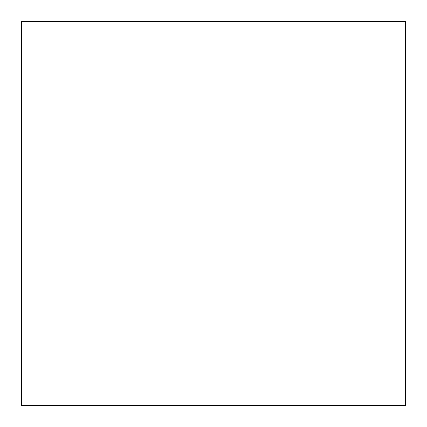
<?xml version="1.0" encoding="UTF-8"?>
<svg xmlns="http://www.w3.org/2000/svg" width="427" height="427" viewBox="0 0 427 427"><rect width="100%" height="100%" fill="white"/><g stroke="black" fill="none" stroke-linecap="round" stroke-linejoin="round"><path stroke-width="0.64" d="M405.65 21.35L21.35 21.35L21.35 405.65L405.65 405.65L405.65 21.35M405.458 21.542L21.542 21.542L21.542 405.458L405.458 405.458L405.458 21.542"/></g></svg>
